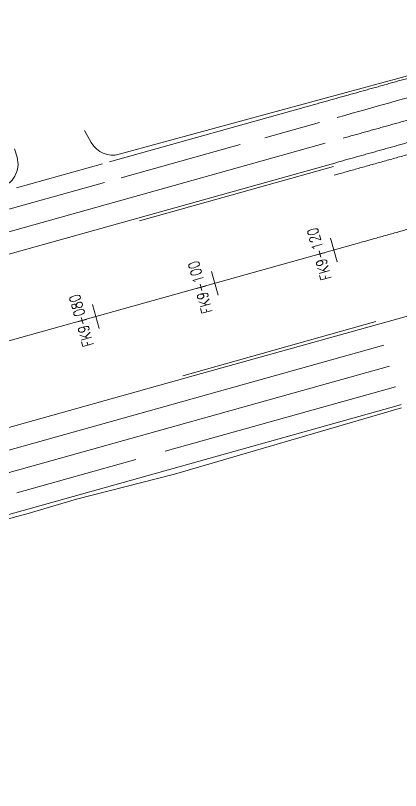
# Model space of a CAD drawing. Header units: millimetres. Extents: x 523446 to 528898, y 388189 to 392165.
# Drawn here: x 525237.5 to 525299.8, y 388884.1 to 389009.4 of the extents above; entities that cross this region are included whole.
import ezdxf
from ezdxf.enums import TextEntityAlignment as Align

# ---------------------------------------------------------------- set-up
doc = ezdxf.new("R2010")
doc.units = ezdxf.units.MM
doc.linetypes.add('33', pattern=[6, 3, -3])
doc.layers.add('000-scy-机动车道线', color=5, linetype='Continuous', lineweight=60)
for name, color, linetype in [('FZZD-标注路线桩号', 7, 'Continuous'), ('MEDS道路平面中线-FZZD', 7, 'Continuous'), ('侧分带与渠化岛', 3, 'Continuous'), ('标线（实）', 1, 'Continuous'), ('标线（虚）', 1, '33')]:
    doc.layers.add(name, color=color, linetype=linetype)
doc.styles.add('MEDS', font='TXT_S.SHX', dxfattribs={"width": 0.75, "bigfont": 'hztxt.shx'})

msp = doc.modelspace()

# ---------------------------------------------------------------- linework, layer by layer
at = {"layer": '000-scy-机动车道线', "color": 5, "linetype": 'ByBlock', "lineweight": 0}
for points in [[(525302.3020019531, 389000), (525300, 388999.3629760743), (525274.539001465, 388992.4419555664), (525254.3041927863, 388986.9403869783, -0.3449433301928773), (525249.7591171043, 388988.8558914443), (525248.6799926757, 388990.7959594727)], [(525237.3479614258, 388987.8249511719), (525237.7415537292, 388986.4729822241, -0.4186466710690881), (525234.9609155448, 388981.4978831095), (525208.95, 388974.3500000006), (525200.9439697266, 388971.8489990234), (525168.258972168, 388962.7319946289), (525161.1489868164, 388960.7429809571), (525156.6202612099, 388959.4756150662, -0.3899160723060112), (525153.0004349622, 388961.3175359131), (525151.6435681903, 388964.9606173088)], [(525213.665, 388918.5940000004), (525213.2559560965, 388920.5799612143, -0.3944014566791669), (525213.9674698884, 388921.7451336363), (525237.7242305436, 388928.3517474162), (525239.188, 388928.7400000007), (525247.396, 388931.1680000006), (525263.249, 388935.2210000004), (525299.9998779297, 388945.9334732658)]]:
    msp.add_lwpolyline(points, format="xyb", dxfattribs=at)
at = {"layer": 'FZZD-标注路线桩号', "color": 7, "linetype": 'ByBlock', "lineweight": 0}
for p, q in [((525289.5721496748, 388969.5426382863), (525288.495397623, 388973.39498887)), ((525270.3103967565, 388964.1588780283), (525269.2336447048, 388968.011228612)), ((525251.0486438383, 388958.7751177703), (525249.9718917866, 388962.627468354))]:
    msp.add_line(p, q, dxfattribs=at)
at = {"layer": 'MEDS道路平面中线-FZZD', "color": 4, "linetype": 'ByBlock', "lineweight": 0}
msp.add_line((524499.301904, 388750.734643), (525292.225357301, 388972.360877831), dxfattribs=at)
at = {"layer": 'MEDS道路平面中线-FZZD', "color": 6, "linetype": 'ByBlock', "lineweight": 0}
for points in [[(525289.068480089, 388983.5538709351), (525290.055644525, 388983.8297900511, 2.134999999930685e-06), (525291.0426754336, 388984.1056809361, 4.271000000060637e-06), (525292.029614184, 388984.3815642382, 6.406000000087649e-06), (525293.0164584261, 388984.6574483864, 8.541999999137455e-06), (525294.0032057724, 388984.9333417962, 1.067700000112875e-05), (525294.9898539298, 388985.2092529049, 1.281200000005915e-05), (525295.9764004907, 388985.4851901181, 1.494799999949405e-05), (525296.9628430805, 388985.7611618483, 1.708300000003197e-05), (525297.9491794126, 388986.0371765269, 1.921900000110593e-05), (525298.9354070572, 388986.3132425458, 2.135399999908431e-05), (525299.9215237012, 388986.5893683265, 2.349000000229762e-05), (525300.9075269363, 388986.865562262, 2.562500000049144e-05), (525301.8934144604, 388987.1418327704, 2.775999999936587e-05), (525302.8791838717, 388987.4181882411, 2.989600000022642e-05)], [(525292.225357301, 388972.360877831), (525293.212521737, 388972.636796947, 2.135e-06), (525294.199683816, 388972.912724496, 4.271e-06), (525295.186841182, 388973.188668908, 6.406e-06), (525296.173991476, 388973.464638616, 8.542e-06), (525297.16113234, 388973.740642052, 1.0677e-05), (525298.148261416, 388974.016687646, 1.2812e-05), (525299.135376343, 388974.29278383, 1.4948e-05), (525300.12247476, 388974.568939036, 1.7083e-05), (525301.109554304, 388974.845161692, 1.9219e-05), (525302.096612611, 388975.121460229, 2.1354e-05), (525303.083647313, 388975.397843076, 2.349e-05), (525304.070656043, 388975.674318663, 2.5625e-05)]]:
    msp.add_lwpolyline(points, format="xyb", dxfattribs=at)
at = {"layer": '侧分带与渠化岛', "color": 3, "lineweight": 0}
for p, q in [((525257.5630404626, 388976.182153867), (525288.9977271215, 388984.9683124975)), ((525257.5630404626, 388976.182153867), (525288.9977271215, 388984.9683124975)), ((525264.561928798, 388951.1418750733), (525295.8401437817, 388959.8842990557)), ((525264.561928798, 388951.1418750733), (525295.8401437817, 388959.8842990557))]:
    msp.add_line(p, q, dxfattribs=at)
at = {"layer": '标线（实）', "linetype": 'ByBlock', "lineweight": 0}
for p, q in [((525252.7223971618, 388985.720281), (525285.8994384218, 388994.9934368156)), ((525140.9312060645, 388944.0907899142), (525288.5913185491, 388985.362560356)), ((525267.6275331634, 388951.4682415336), (525307.0258478695, 388962.4802756775)), ((525148.2046646699, 388918.0889278443), (525267.6275331634, 388951.4682415336)), ((525216.3897456313, 388923.1295972595), (525299.811331983, 388946.4463650979))]:
    msp.add_line(p, q, dxfattribs=at)
at = {"layer": '标线（实）', "linetype": 'ByBlock', "lineweight": 0, "flags": 128}
for points in [[(525285.8994320544, 388994.9934350359), (525286.3381719474, 388995.116065254), (525286.7768734553, 388995.2386855411), (525287.2155363457, 388995.3612966305), (525287.6541604426, 388995.4838992706), (525288.0927455211, 388995.6064941958), (525288.5312913765, 388995.7290821463), (525288.9697978076, 388995.8516638629), (525289.4082646059, 388995.9742400841), (525289.8466915599, 388996.0968115475, 1.001868987057104e-06), (525290.2850331207, 388996.2193663146, 1.107245943403281e-06), (525290.7233750054, 388996.341929146, 1.212650017970283e-06), (525291.1616764267, 388996.4644894351, 1.318115620064394e-06), (525291.5999371847, 388996.5870479216, 1.423554106796943e-06), (525292.0381570616, 388996.7096053401, 1.529150076388018e-06), (525292.4763358564, 388996.83216243, 1.634554146524227e-06), (525292.914473379, 388996.9547199331, 1.739862271576953e-06), (525293.3525694045, 388997.0772785816, 1.845362290585037e-06), (525293.7906237228, 388997.1998391114, 1.9508967453396e-06), (525294.2286361322, 388997.3224022607, 2.056300813319968e-06), (525294.6666064418, 388997.4449687705, 2.161766406882789e-06), (525295.104534424, 388997.5675393714, 2.267177826264176e-06), (525295.542419884, 388997.6901148026, 2.372712304101386e-06), (525295.9802626059, 388997.8126957975, 2.478150820713648e-06), (525296.4180623931, 388997.9352830948, 2.583623797284199e-06), (525296.8558190307, 388998.0578774276, 2.689027853683482e-06), (525297.2935323225, 388998.1804795341, 2.794500839681231e-06), (525297.7312020488, 388998.3030901458, 2.899939361887117e-06), (525298.1688280109, 388998.4257099997, 3.005508357805386e-06), (525298.6064099983, 388998.5483398295, 3.110885368984567e-06), (525299.0439478073, 388998.6709803706, 3.216392878527074e-06), (525299.4814412305, 388998.7936323568, 3.321831410007181e-06), (525299.9188900565, 388998.9162965211, 3.427242927786063e-06), (525300.3562940909, 388999.0389736004, 3.532627451270462e-06), (525300.7936531102, 388999.1616643241, 3.638162011739424e-06), (525301.230966911, 388999.2843694261, 3.74360807982419e-06), (525301.6682352929, 388999.4070896417, 3.84905416514431e-06), (525302.1054580454, 388999.5298257027, 3.95446572895368e-06), (525302.5426349632, 388999.652578342, 4.059946389726371e-06), (525302.9797658265, 388999.7753482892, 4.16548858732077e-06), (525303.416850441, 388999.8981362795, 4.270838671344064e-06), (525303.8538886036, 389000.0209430463, 4.376284831501261e-06), (525304.290880091, 389000.143769317, 4.481704084044222e-06), (525304.7278247051, 389000.2666158256, 4.587219451440308e-06), (525305.1647222341, 389000.3894833022, 4.692665666735423e-06), (525305.6015724689, 389000.5123724775, 4.798119600070846e-06), (525306.0383752044, 389000.6352840833, 4.903565839150995e-06), (525306.4751302336, 389000.75821885, 5.008992970406077e-06), (525306.9118373481, 389000.881177508, 5.114508513101126e-06)], [(525288.5913185491, 388985.362560356), (525289.1888520434, 388985.5295742126), (525289.6257863863, 388985.6517005606), (525290.0626984745, 388985.7738222712), (525290.4995880967, 388985.895940077), (525290.9364550503, 388986.0180547124), (525291.3732991322, 388986.1401669122), (525291.8101201325, 388986.2622774082), (525292.2469178508, 388986.3843869357), (525292.6836920801, 388986.5064962273), (525293.1204426135, 388986.6286060163, 1.102830699595484e-06), (525293.5571405711, 388986.7507090179, 1.207854568645137e-06), (525293.9938403721, 388986.8728212379, 1.31281666271996e-06), (525294.4305158638, 388986.9949361547, 1.417847852454133e-06), (525294.8671668391, 388987.1170545006, 1.522809941579102e-06), (525295.3037930968, 388987.2391770094, 1.627930139811047e-06), (525295.7403944236, 388987.3613044114, 1.732830451271761e-06), (525296.1769706284, 388987.483437443, 1.837923438027615e-06), (525296.6135214919, 388987.6055768327, 1.942947296211338e-06), (525297.0500468159, 388987.7277233146, 2.047882172758437e-06), (525297.486546395, 388987.8498776209, 2.152913400860902e-06), (525297.923020022, 388987.9720404828, 2.258068188345651e-06), (525298.3594674865, 388988.0942126308, 2.362968488567217e-06), (525298.795888599, 388988.2163948011, 2.468061509274208e-06), (525299.2322831372, 388988.3385877206, 2.573092770034524e-06), (525299.6686509012, 388988.4607921221, 2.678124038749924e-06), (525300.1049916903, 388988.5830087386, 2.783120706317709e-06), (525300.5413052944, 388988.7052382997, 2.888179141961444e-06), (525300.977591505, 388988.8274815357, 2.993245041922836e-06), (525301.413850122, 388988.949739179, 2.357812112976385e-06), (525301.7458318858, 388989.0427910696, 2.357812112976385e-06)], [(525303.443654038, 388947.4617150495, 1.001868986649749e-06), (525303.8828315797, 388947.5845035403, 1.107245943332259e-06), (525304.3220043, 388947.7072986724, 1.212650017799242e-06), (525304.7612186188, 388947.8301142241, 1.318115619701999e-06), (525305.2004743202, 388947.9529509358, 1.423554107068863e-06), (525305.6397712075, 388948.0758095534, 1.529150076003169e-06), (525306.0791090676, 388948.1986908187, 1.63455414668561e-06), (525306.5184876729, 388948.3215954694, 1.7398622715878e-06), (525306.9579068364, 388948.4445242552, 1.845362291163831e-06), (525307.3973663533, 388948.5674779207, 1.950896744521296e-06), (525307.8368660101, 388948.6904572083, 2.056300813581716e-06), (525308.2764055801, 388948.813462857, 2.161766406979994e-06), (525308.7159848775, 388948.9364956178, 2.267177826466506e-06), (525309.1556036811, 388949.0595562318, 2.372712303734328e-06), (525309.5952617922, 388949.1826454464, 2.478150820111751e-06), (525310.0349589898, 388949.3057640032, 2.58362379805557e-06), (525310.4746950737, 388949.4289126501, 2.689027853555994e-06), (525310.9144698228, 388949.5520921291, 2.794500839907127e-06), (525311.354283042, 388949.6753031896, 2.899939362132887e-06), (525311.7941345122, 388949.7985465749, 3.005508357757335e-06)]]:
    msp.add_lwpolyline(points, format="xyb", dxfattribs=at)
at = {"layer": '标线（实）', "linetype": 'ByBlock', "lineweight": 0}
for points in [[(525254.622790118, 388983.1364695329), (525273.884543037, 388988.5202297874)], [(525237.7090269398, 388932.2034287066), (525256.9707798589, 388937.5871889612)]]:
    msp.add_lwpolyline(points, dxfattribs=at)
at = {"layer": '标线（实）', "linetype": 'ByBlock', "lineweight": 0, "flags": 128}
msp.add_lwpolyline([(525299.8113319051, 388946.4463653764), (525299.9321810269, 388946.4801431681)], dxfattribs=at)
at = {"layer": '标线（虚）', "linetype": 'ByBlock', "lineweight": 0}
for p, q in [((525277.8420942393, 388989.6263858622), (525286.70700246, 388992.1041738777)), ((525139.9944300947, 388947.4631009931), (525287.6491605046, 388988.7333671168)), ((525237.6458467852, 388981.5063066521), (525251.5664081272, 388985.3971760444)), ((525139.0522723822, 388950.8339078464), (525251.9080965203, 388982.3776984374)), ((525144.4975734826, 388913.4186317101), (525297.1194555621, 388956.0772425949)), ((525145.4397315277, 388910.0478249493), (525298.0616136073, 388952.7064358342)), ((525261.7451911086, 388938.9216617703), (525299.0037716527, 388949.3356290722))]:
    msp.add_line(p, q, dxfattribs=at)
at = {"layer": '标线（虚）', "linetype": 'ByBlock', "lineweight": 0, "flags": 128}
for points in [[(525290.5383451779, 388989.5409479079), (525290.7197434722, 388989.5916566607), (525291.1582842115, 388989.7142535521), (525291.5967956679, 388989.8368486394, 1.001868987127945e-06), (525292.0352448388, 388989.9594334922, 1.10724594306591e-06), (525292.4736936582, 388990.0820262224, 1.212650017990721e-06), (525292.9121125895, 388990.2046193694, 1.318115619812397e-06), (525293.3505014182, 388990.3272136694, 1.423554107080179e-06), (525293.7888599263, 388990.4498098579, 1.529150076262441e-06), (525294.2271879184, 388990.5724086764, 1.634554146730389e-06), (525294.6654851927, 388990.6950108641, 1.739862271786773e-06), (525295.1037515333, 388990.8176171569, 1.845362290467329e-06), (525295.5419867283, 388990.940228291, 1.950896745400239e-06), (525295.9801905776, 388991.0628450061, 2.056300813285424e-06), (525296.4183628827, 388991.1854680419, 2.161766406577923e-06), (525296.8565034239, 388991.3080981325, 2.267177826224466e-06), (525297.2946120009, 388991.4307360167, 2.37271230408366e-06), (525297.7326883994, 388991.5533824296, 2.478150820192725e-06), (525298.1707324225, 388991.6760381109, 2.583623797114548e-06), (525298.6087438565, 388991.7987037956, 2.689027853793287e-06), (525299.0467224995, 388991.9213802216, 2.794500839097202e-06), (525299.4846681375, 388992.0440681234, 2.899939361668274e-06), (525299.9225805675, 388992.1667682385, 3.005508357951482e-06), (525300.3604595816, 388992.2894813026, 3.110885368654092e-06), (525300.7983049741, 388992.4122080524, 3.216392878557334e-06), (525301.2361165349, 388992.5349492225, 3.321831411128236e-06), (525301.6738940572, 388992.6577055489, 3.427242927994588e-06), (525302.1116373385, 388992.7804777681, 3.532627450600074e-06), (525302.5493461643, 388992.9032666138, 3.638162011542851e-06), (525302.9870203246, 388993.0260728201, 3.743608079695597e-06), (525303.4246596202, 388993.1488971245, 3.849054164937376e-06), (525303.8622638402, 388993.2717402607, 3.954465728384229e-06), (525304.2998327743, 388993.3946029624, 4.059946388997004e-06), (525304.7373662142, 388993.5174859643, 4.165488586687289e-06), (525305.1748639521, 388993.6403900004, 4.270838671302136e-06), (525305.6123257868, 388993.7633158066, 4.376284831720961e-06), (525306.0497515, 388993.8862641139, 4.481704084327157e-06), (525306.4871408896, 388994.0092356579, 4.587219452040246e-06), (525306.9244937432, 388994.1322311708, 4.692665666564901e-06), (525307.3618098496, 388994.2552513853, 4.798119599998136e-06)], [(525289.6008119166, 388992.8952083441, 0.000236908228175667), (525309.035478703, 388998.3626941363, 5.430836194747433e-06)]]:
    msp.add_lwpolyline(points, format="xyb", dxfattribs=at)

# ---------------------------------------------------------------- texts
at = {"layer": 'FZZD-标注路线桩号', "color": 7, "linetype": 'ByBlock', "lineweight": 0, "style": 'MEDS', "width": 0.8}
for s, p in [('FK9+120', (525286.6742089164, 388970.8093029466)), ('FK9+100', (525267.4124559981, 388965.4255426886)), ('FK9+080', (525248.1507030799, 388960.0417824305))]:
    msp.add_text(s, height=1.75, rotation=105.615954610488, dxfattribs=at).set_placement(p, align=Align.MIDDLE)

doc.saveas('drawing.dxf')
